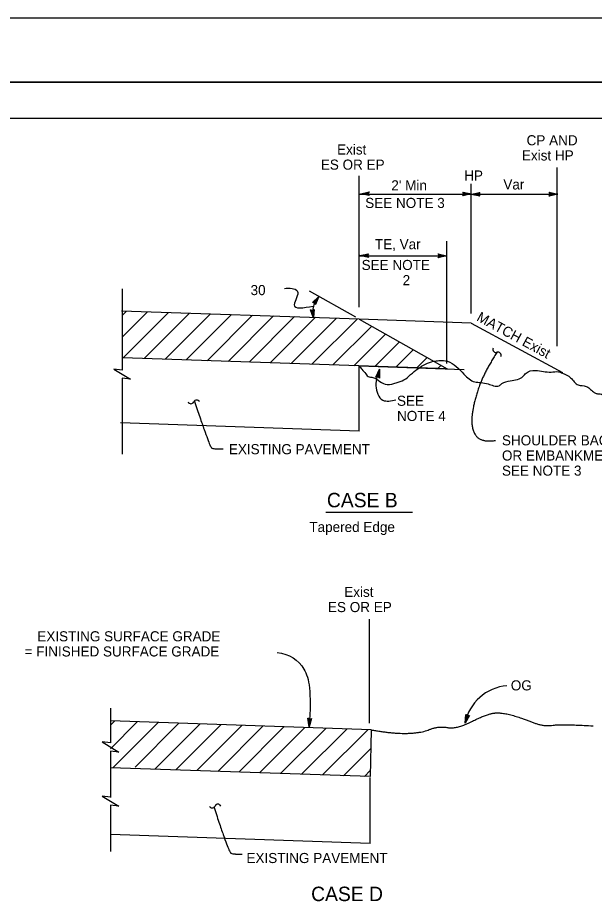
# Model space of a CAD drawing. Extents: x -894 to 866, y -476 to 714.
# Drawn here: x -394 to 5, y 101 to 714 of the extents above; entities that cross this region are included whole.
import ezdxf

# ---------------------------------------------------------------- set-up
doc = ezdxf.new("R2010")
doc.units = 0
for name, color, linetype in [('10 Sheet Format', 7, 'Continuous'), ('56 Stage 3 Anno', 7, 'Continuous'), ('57 Undefined', 7, 'Continuous'), ('59 Sndwall Anno', 7, 'Continuous'), ('60 Nongeo Data', 7, 'Continuous')]:
    doc.layers.add(name, color=color, linetype=linetype)

msp = doc.modelspace()

# ---------------------------------------------------------------- linework, layer by layer
at = {"layer": '10 Sheet Format'}
for p, q in [((-863.45, 668.96), (836.55, 668.96)), ((-813.45, 643.96), (811.55, 643.96))]:
    msp.add_line(p, q, dxfattribs=at)
for points in [[(-894.04, 713.56), (865.96, 713.56), (865.96, -476.44), (-894.04, -476.44)], [(-863.45, -431.04), (836.55, -431.04), (836.55, 668.96), (-863.45, 668.96)]]:
    msp.add_lwpolyline(points, close=True, dxfattribs=at)
at = {"layer": '56 Stage 3 Anno'}
for p, q in [((-20.54, 485.93), (-20.54, 609.7)), ((-157.63, 512.95), (-157.63, 603.99)), ((-80.03, 508.58), (-80.03, 598.52)), ((-157.63, 591.32), (-20.54, 591.32)), ((-96.93, 473.91), (-96.93, 558.71)), ((-157.63, 548.48), (-96.93, 548.48)), ((-321.96, 525.69), (-321.99, 477.22)), ((-321.99, 477.22), (-321.98, 469.39)), ((-321.98, 463.69), (-321.98, 455.86)), ((-321.98, 455.86), (-321.98, 411.14)), ((-150.54, 224.73), (-150.54, 296.72)), ((-330.2, 235.01), (-330.19, 218.81)), ((-330.19, 218.81), (-330.19, 210.98)), ((-330.19, 205.29), (-330.19, 197.46)), ((-330.2, 197.54), (-330.19, 181.35)), ((-330.19, 197.46), (-330.19, 173.24)), ((-330.19, 181.35), (-330.19, 173.52)), ((-330.19, 167.82), (-330.19, 159.99)), ((-330.19, 159.99), (-330.19, 135.77))]:
    msp.add_line(p, q, dxfattribs=at)
for points in [[(-150.7, 590.28), (-156.61, 591.6), (-150.7, 592.91), (-150.91, 592.56), (-155.24, 591.6), (-150.91, 590.63), (-151.12, 590.98), (-153.89, 591.6), (-151.12, 592.21), (-151.33, 591.86), (-152.53, 591.59), (-151.33, 591.33), (-151.49, 591.6), (-150.7, 592.91), (-151.49, 591.6)], [(-85.88, 592.72), (-79.97, 591.4), (-85.88, 590.09), (-85.67, 590.44), (-81.34, 591.39), (-85.67, 592.37), (-85.46, 592.02), (-82.69, 591.4), (-85.46, 590.79), (-85.25, 591.14), (-84.05, 591.4), (-85.25, 591.67), (-85.09, 591.4), (-85.88, 590.09), (-85.09, 591.4)], [(-74.13, 589.83), (-80.04, 591.15), (-74.13, 592.46), (-74.34, 592.11), (-78.67, 591.16), (-74.34, 590.18), (-74.55, 590.53), (-77.32, 591.15), (-74.55, 591.76), (-74.76, 591.42), (-75.96, 591.15), (-74.76, 590.88), (-74.92, 591.15), (-74.13, 592.46), (-74.92, 591.15)], [(-25.98, 592.62), (-20.08, 591.3), (-25.98, 589.99), (-25.77, 590.34), (-21.45, 591.3), (-25.77, 592.27), (-25.57, 591.92), (-22.8, 591.31), (-25.56, 590.69), (-25.35, 591.04), (-24.16, 591.31), (-25.36, 591.58), (-25.2, 591.3), (-25.98, 589.99), (-25.2, 591.3)], [(-151.36, 547.39), (-157.27, 548.71), (-151.36, 550.02), (-151.57, 549.67), (-155.9, 548.71), (-151.57, 547.74), (-151.78, 548.09), (-154.55, 548.71), (-151.78, 549.32), (-151.99, 548.97), (-153.19, 548.71), (-151.99, 548.44), (-152.15, 548.71), (-151.36, 550.02), (-152.15, 548.71)], [(-103, 549.87), (-97.09, 548.55), (-103, 547.25), (-102.79, 547.59), (-98.46, 548.55), (-102.79, 549.52), (-102.58, 549.18), (-99.81, 548.56), (-102.58, 547.94), (-102.37, 548.29), (-101.17, 548.56), (-102.37, 548.83), (-102.21, 548.55), (-103, 547.25), (-102.21, 548.55)], [(-190.12, 516.23), (-185.74, 520.42), (-187.93, 514.78), (-188.1, 515.14), (-186.5, 519.28), (-189.71, 516.21), (-189.3, 516.19), (-187.25, 518.16), (-188.28, 515.51), (-188.45, 515.88), (-188.01, 517.02), (-188.9, 516.17), (-188.58, 516.16), (-187.93, 514.78), (-188.58, 516.16)], [(-146.16, 464.47), (-143.52, 469.91), (-143.6, 463.86), (-143.89, 464.15), (-143.83, 468.58), (-145.77, 464.59), (-145.38, 464.71), (-144.14, 467.27), (-144.18, 464.43), (-144.47, 464.72), (-144.46, 465.94), (-144.99, 464.84), (-144.69, 464.93), (-143.6, 463.86), (-144.69, 464.93)], [(-190.67, 227.94), (-192.35, 222.12), (-193.3, 228.1), (-192.96, 227.87), (-192.27, 223.49), (-191.03, 227.75), (-191.4, 227.56), (-192.18, 224.84), (-192.62, 227.64), (-192.29, 227.41), (-192.1, 226.19), (-191.76, 227.38), (-192.04, 227.23), (-193.3, 228.1), (-192.04, 227.23)], [(-81.34, 230.06), (-84.14, 224.7), (-83.88, 230.74), (-83.59, 230.45), (-83.79, 226.02), (-81.73, 229.95), (-82.12, 229.84), (-83.43, 227.32), (-83.31, 230.15), (-83.03, 229.86), (-83.08, 228.64), (-82.51, 229.73), (-82.81, 229.64), (-83.88, 230.74), (-82.81, 229.64)]]:
    msp.add_lwpolyline(points, close=True, dxfattribs=at)
for points in [[(-189.64, 505.93), (-191.43, 511.14), (-191.06, 510.97), (-189.62, 506.78), (-189.15, 511.18), (-189.47, 510.94), (-189.77, 508.12), (-190.69, 510.8), (-190.32, 510.63), (-189.92, 509.47), (-189.79, 510.69), (-190.04, 510.5), (-191.43, 511.14), (-190.04, 510.5), (-188.82, 511.43), (-189.42, 505.89)], [(-189.42, 505.89), (-189.64, 505.93)], [(-321.98, 469.39), (-327.74, 470.1), (-316.22, 462.98), (-321.98, 463.69)], [(-330.19, 210.98), (-335.95, 211.69), (-324.43, 204.58), (-330.19, 205.29)], [(-330.19, 173.52), (-335.95, 174.23), (-324.43, 167.11), (-330.19, 167.82)]]:
    msp.add_lwpolyline(points, dxfattribs=at)
for centre, radius, start, end in [((-62.86, 483.75), 2.18, 156.52485, 288.02253), ((-61.51, 479.61), 2.18, 336.52485, 108.02253), ((-274.37, 448.2), 2.18, 204.25116, 335.74884), ((-270.41, 446.41), 2.18, 24.25116, 155.74884), ((-52.63, 218.51), 32.29, 94.698, 168.99728), ((-259.61, 168.17), 2.18, 204.25116, 335.74884), ((-255.65, 166.39), 2.18, 24.25116, 155.74884)]:
    msp.add_arc(centre, radius, start, end, dxfattribs=at)
for points in [[(-209.52, 525.94), (-204.22, 525.94), (-200.62, 524.19), (-202.79, 514.64), (-189.64, 513.63)], [(-143.52, 469.91), (-146.19, 458.57), (-141.32, 448.54), (-132.26, 448.8)]]:
    msp.add_spline(points, degree=3, dxfattribs=at)
for points, degree in [([(-271.8, 447.73), (-261.53, 416.52), (-258.65, 414.55), (-252.07, 414.72)], 2), ([(-214.67, 273.65), (-205.96, 272.75), (-193.66, 264.55), (-190.83, 246.87), (-192.35, 222.12)], 3), ([(-258.59, 167.01), (-248.32, 135.8), (-245.44, 133.82), (-238.86, 134)], 2)]:
    msp.add_open_spline(points, degree=degree, dxfattribs=at)
at = {"layer": '57 Undefined'}
msp.add_line((-180.86, 370.94), (-120.65, 370.94), dxfattribs=at)
at = {"layer": '59 Sndwall Anno'}
for p, q in [((-322, 492.17), (-304.44, 509.72)), ((-321.81, 507.39), (-319, 510.19)), ((-321.27, 477.87), (-289.88, 509.25)), ((-306.73, 477.37), (-275.32, 508.77)), ((-292.19, 476.88), (-260.76, 508.3)), ((-277.65, 476.38), (-246.21, 507.83)), ((-263.12, 475.88), (-231.65, 507.35)), ((-248.58, 475.39), (-217.09, 506.88)), ((-234.04, 474.89), (-202.53, 506.41)), ((-219.5, 474.4), (-187.97, 505.93)), ((-204.97, 473.9), (-173.41, 505.46)), ((-190.43, 473.41), (-158.85, 504.99)), ((-175.89, 472.91), (-149.05, 499.75)), ((-161.36, 472.41), (-139.44, 494.33)), ((-146.82, 471.92), (-129.84, 488.9)), ((-132.28, 471.42), (-120.23, 483.47)), ((-117.74, 470.93), (-110.62, 478.05)), ((-103.21, 470.43), (-101.01, 472.62)), ((-330.19, 207.02), (-311.62, 225.59)), ((-330.14, 223.27), (-327.28, 226.12)), ((-328.48, 193.78), (-297.17, 225.09)), ((-313.11, 194.11), (-282.63, 224.6)), ((-299.4, 192.79), (-268.09, 224.1)), ((-284.87, 192.3), (-253.56, 223.61)), ((-270.33, 191.8), (-239.02, 223.11)), ((-255.79, 191.31), (-224.48, 222.62)), ((-241.25, 190.81), (-209.94, 222.12)), ((-226.72, 190.31), (-195.41, 221.63)), ((-212.18, 189.82), (-180.87, 221.13)), ((-197.64, 189.32), (-166.33, 220.63)), ((-183.1, 188.83), (-151.79, 220.14)), ((-168.57, 188.33), (-149.72, 207.18)), ((-154.03, 187.84), (-150.06, 191.8))]:
    msp.add_line(p, q, dxfattribs=at)
at = {"layer": '60 Nongeo Data'}
for p, q in [((-192.44, 524.33), (-160.36, 506.21)), ((-157.64, 504.67), (-322.5, 510.29)), ((-157.65, 504.6), (-96.74, 470.21)), ((-80.03, 501.96), (-157.65, 504.6)), ((-80.03, 501.96), (-16.83, 467.6)), ((-96.74, 470.21), (-321.64, 477.88)), ((-157.63, 427.16), (-157.63, 472.29)), ((-157.63, 472.29), (-84.93, 469.81)), ((-157.63, 427.16), (-323.18, 432.81)), ((-149.43, 220.06), (-330.19, 226.22)), ((-149.43, 220.06), (-150.15, 187.7)), ((-150.15, 187.7), (-330.19, 193.84)), ((-150.17, 141.34), (-150.17, 186.99)), ((-150.17, 141.34), (-330.16, 147.48))]:
    msp.add_line(p, q, dxfattribs=at)
msp.add_arc((-174.84, 509.7), 15.17, 134.91837, 195.08804, dxfattribs=at)
for points in [[(-62.18, 481.68), (-71.43, 467.45), (-78.87, 445.13), (-80.26, 428.52), (-73.16, 419.18), (-63.3, 420.57)], [(-149.43, 220.06), (-134.75, 217.44), (-114.62, 217.88), (-102.98, 222.8), (-90, 220.57), (-68.97, 231.31), (-58.23, 232.2), (-42.12, 227.28), (-30.04, 222.36), (-17.06, 224.15), (4.42, 222.8)]]:
    msp.add_open_spline(points, degree=2, dxfattribs=at)
msp.add_spline([(-157.63, 472.29), (-155.85, 469.91), (-153.19, 466.77), (-150.78, 464.59), (-148.84, 464.35), (-144.5, 462.42), (-139.67, 459.52), (-133.63, 460), (-130.73, 460.97), (-125.41, 463.38), (-122.03, 466.28), (-111.64, 473.53), (-106.33, 475.46), (-102.46, 475.95), (-96.42, 475.46), (-85.07, 466.52), (-77.58, 461.21), (-73.23, 460.73), (-68.4, 459.76), (-64.54, 458.55), (-60.67, 458.55), (-58.74, 460), (-52.94, 461.94), (-44, 465.08), (-42.07, 467.25), (-35.55, 469.18), (-24.68, 467.97), (-19.6, 468.22), (-16.7, 467.25), (-11.15, 464.11), (-5.83, 459.04), (-0.28, 458.07), (1.9, 456.62), (4.8, 454.2), (6.49, 453.24), (7.45, 453), (8.66, 453), (11.32, 451.79), (12.04, 448.89), (15.42, 447.44), (18.32, 445.99), (21.22, 444.54), (24.6, 442.85), (28.47, 438.5), (31.61, 437.54), (32.58, 437.29), (36.2, 435.36), (37.41, 434.15), (39.82, 431.74), (43.69, 428.6), (45.14, 428.84), (47.8, 425.94), (48.76, 424.73), (49, 424.49)], degree=3, dxfattribs=at)

# ---------------------------------------------------------------- texts
at = {"layer": '57 Undefined'}
for s, height, p in [('CP AND ', 7, (-41.66, 625.12)), ('Exist', 7, (-173.05, 618.74)), ('Exist HP', 7, (-44.9, 614.62)), ('ES OR EP', 7, (-184.31, 608.24)), ('HP', 7, (-84.91, 600.71)), ("2' Min", 7, (-135.44, 593.9)), ('Var', 7, (-57.77, 594.53)), ('SEE NOTE 3', 7, (-153.54, 581.7)), ('TE, Var', 7, (-146.83, 553.11)), ('SEE NOTE ', 7, (-156.01, 538.71)), ('2', 7, (-127.59, 528.21)), ('30', 7, (-233.01, 521.31)), ('SEE', 7, (-131.49, 444.6)), ('NOTE 4', 7, (-131.49, 434.1)), ('SHOULDER BACKING', 7, (-58.75, 417.2)), ('EXISTING PAVEMENT ', 7, (-248.07, 411.06)), ('OR EMBANKMENT,', 7, (-58.75, 406.7)), ('SEE NOTE 3', 7, (-58.75, 396.2)), ('CASE B', 10, (-180.09, 374.29)), ('Tapered Edge', 7, (-192.27, 357.16)), ('Exist', 7, (-168.08, 312.17)), ('ES OR EP', 7, (-179.34, 301.67)), ('EXISTING SURFACE GRADE', 7, (-380.84, 281.41)), ('  = FINISHED SURFACE GRADE', 7, (-394.86, 270.91)), ('OG', 7, (-52.61, 247.41)), ('EXISTING PAVEMENT ', 7, (-235.86, 127.78)), ('CASE D', 10, (-191.03, 101.41))]:
    msp.add_text(s, height=height, dxfattribs=at).set_placement(p)
msp.add_text('MATCH Exist', height=7, rotation=331.453, dxfattribs=at).set_placement((-76.86, 503.98))

doc.saveas('drawing.dxf')
